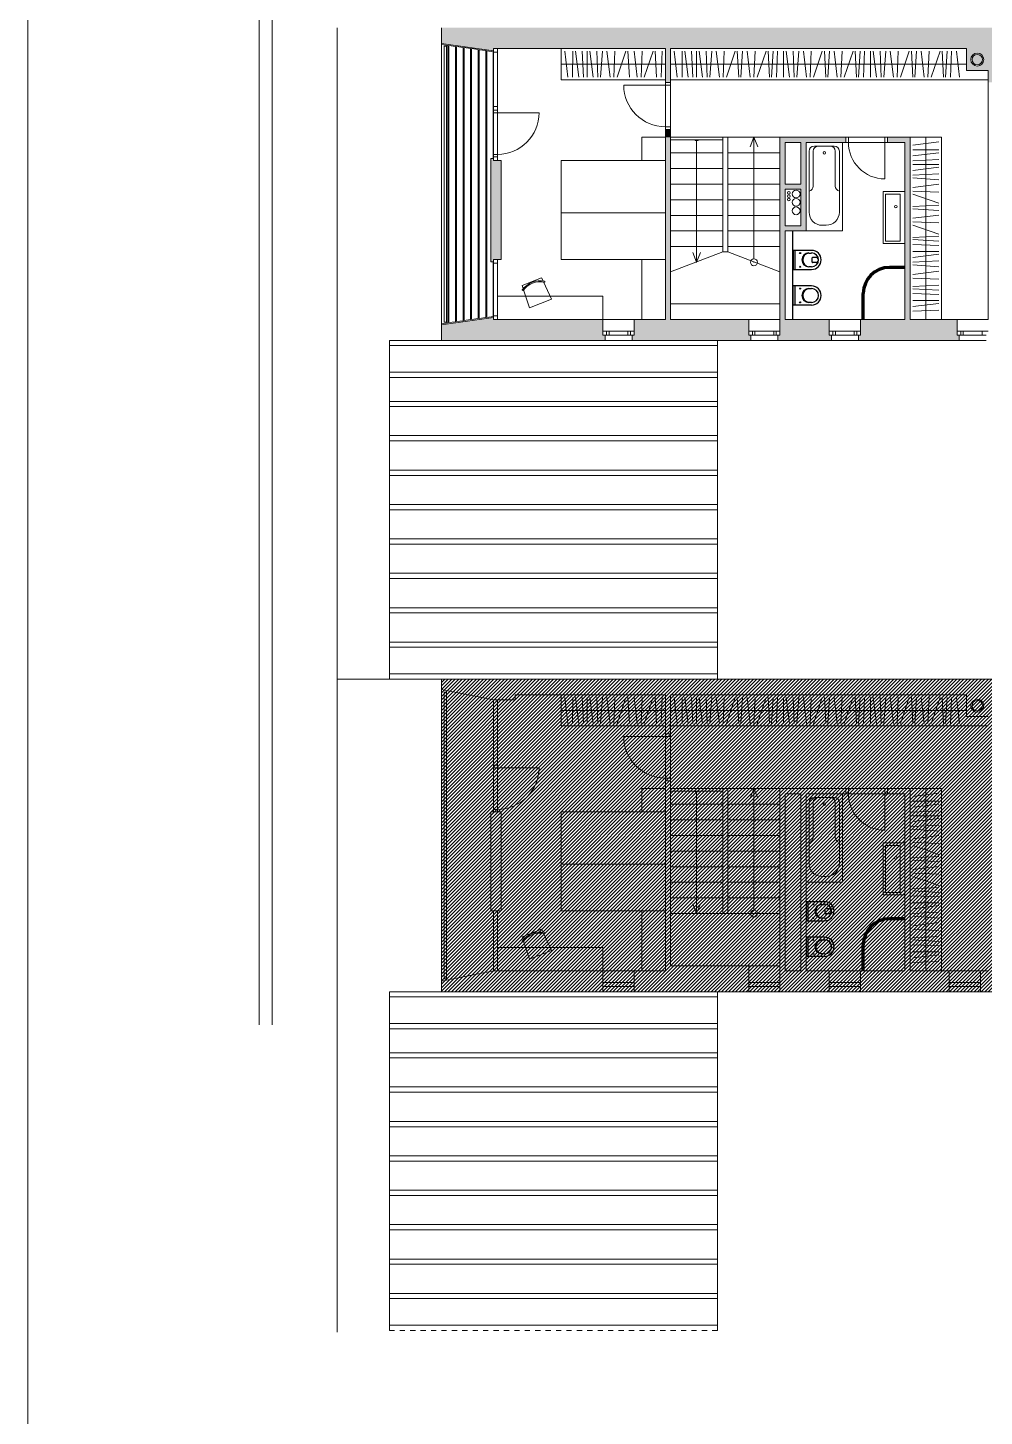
# Model space of a CAD drawing. Header units: metres. Extents: x -686 to 211, y -481 to 125.
# Drawn here: x -297.96 to -279.6, y -416.11 to -389.46 of the extents above; entities that cross this region are included whole.
import ezdxf

# ---------------------------------------------------------------- set-up
doc = ezdxf.new("R2010")
doc.units = ezdxf.units.M
doc.linetypes.add('DIVIDE', pattern=[1.25, 0.5, -0.25, 0, -0.25, 0, -0.25])
doc.linetypes.add('ČERCHOVANÁ', pattern=[25.4, 12.7, -6.35, 0, -6.35])
doc.layers.add('FLOATING-WINDOWS', color=2, linetype='Continuous', plot=False)
doc.layers.add('FLOATINGWINDOWS', color=2, linetype='Continuous', plot=False)
for name, color, linetype in [('katastr', 3, 'Continuous'), ('OSA', 7, 'ČERCHOVANÁ'), ('SRAFA', 251, 'Continuous'), ('SRAFY', 3, 'Continuous'), ('ZARIZOVAKY', 251, 'Continuous'), ('ZDIVO', 1, 'Continuous')]:
    doc.layers.add(name, color=color, linetype=linetype)

# ---------------------------------------------------------------- blocks, each defined once
blk = doc.blocks.new('WC 540 Starck 3')
at = {"linetype": 'ByBlock'}
for p, q in [((81.017, 94.399), (80.66, 94.399)), ((80.66, 94.349), (80.713, 94.349)), ((80.982, 94.034), (80.982, 94.399)), ((81.017, 94.034), (81.017, 94.399)), ((80.568, 94.265), (80.637, 94.265)), ((80.568, 94.168), (80.637, 94.168)), ((80.657, 94.188), (80.657, 94.245)), ((80.713, 94.084), (80.66, 94.084)), ((80.66, 94.034), (81.017, 94.034))]:
    blk.add_line(p, q, dxfattribs=at)
for centre in [(80.88, 94.348), (80.88, 94.084)]:
    blk.add_circle(centre, 0.0102, dxfattribs=at)
for centre, radius, start, end in [((80.66, 94.216), 0.183, 90, 270), ((80.66, 94.216), 0.133, 90, 270), ((80.713, 94.216), 0.133, 270, 90), ((80.697, 94.216), 0.133, 276.5328, 83.4672), ((80.621, 94.216), 0.09, 165.9057, 194.0943), ((80.568, 94.23), 0.035, 90, 165.9057), ((80.568, 94.203), 0.035, 194.0943, 270), ((80.637, 94.245), 0.02, 360, 90), ((80.637, 94.188), 0.02, 270, 0)]:
    blk.add_arc(centre, radius, start, end, dxfattribs=at)
blk = doc.blocks.new('vana170')
at = {"linetype": 'Continuous', "lineweight": 0}
for p, q in [((1.7, 0.7), (0, 0.7)), ((0, 0.7), (0, 0)), ((0.07, 0.54), (0.07, 0.16)), ((1.34, 0.64), (0.17, 0.64)), ((0.837, 0.562), (0.17, 0.562)), ((1.7, 0), (1.7, 0.7)), ((1.59, 0.31), (1.59, 0.39)), ((0, 0), (1.7, 0)), ((0.837, 0.138), (0.17, 0.138)), ((0.17, 0.06), (1.34, 0.06))]:
    blk.add_line(p, q, dxfattribs=at)
blk.add_circle((0.2, 0.35), 0.0232, dxfattribs=at)
for centre, radius, start, end in [((0.17, 0.54), 0.1, 90, 180), ((0.17, 0.462), 0.1, 90, 180), ((0.837, 0.662), 0.1, 270, 347.2636), ((1.34, 0.39), 0.25, 0, 90), ((1.34, 0.31), 0.25, 270, 0), ((0.17, 0.238), 0.1, 180, 270), ((0.17, 0.16), 0.1, 180, 270), ((0.837, 0.038), 0.1, 12.7364, 90)]:
    blk.add_arc(centre, radius, start, end, dxfattribs=at)
blk = doc.blocks.new('zidle450-p')
at = {"lineweight": 0}
for p, q in [((0.096, 0.228), (0.087, 0.233)), ((0.096, -0.228), (0.087, -0.233))]:
    blk.add_line(p, q, dxfattribs=at)
for points in [[(0.064, 0.204), (0, 0.2), (0, -0.2), (0.064, -0.204)], [(0.088, -0.205), (0.45, -0.225), (0.45, 0.225), (0.088, 0.205)]]:
    blk.add_lwpolyline(points, dxfattribs=at)
for centre, radius, start, end in [((0.45, 0), 0.436, 147.9324, 212.0676), ((0.45, 0), 0.416, 147.9482, 212.0518), ((0.085, 0.229), 0.005, 57.2679, 147.9324), ((0.093, 0.223), 0.005, 327.9482, 57.2679), ((0.085, -0.229), 0.005, 212.0676, 302.7321), ((0.093, -0.223), 0.005, 302.7321, 32.0518)]:
    blk.add_arc(centre, radius, start, end, dxfattribs=at)

msp = doc.modelspace()

# ---------------------------------------------------------------- hatches: boundary and pattern name
at = {"layer": 'SRAFA', "linetype": 'Continuous', "lineweight": 0}
h = msp.add_hatch(color=256, dxfattribs=at)
h.paths.add_polyline_path([(-274.521, -389.463), (-290.021, -389.463), (-290.021, -389.763), (-289.021, -389.903), (-289.021, -389.863), (-285.721, -389.863), (-285.721, -390.513), (-285.621, -390.513), (-285.621, -389.863), (-279.942, -389.863), (-279.942, -390.283), (-279.521, -390.283), (-279.521, -390.513), (-279.421, -390.513), (-279.421, -389.863), (-275.596, -389.863), (-275.521, -389.863), (-275.521, -389.903), (-274.521, -389.763)])
h.paths.add_polyline_path([(-279.607, -390.073, -1), (-279.857, -390.073, -1)], flags=16)
h.paths.add_polyline_path([(-279.632, -390.073, -1), (-279.832, -390.073, -1)], flags=0)
for points in [[(-284.121, -395.063), (-285.621, -395.063), (-285.621, -391.413), (-285.721, -391.413), (-285.721, -395.063), (-286.32, -395.063), (-286.32, -395.363), (-286.36, -395.363), (-286.36, -395.463), (-285.621, -395.463), (-284.081, -395.463), (-284.081, -395.363), (-284.121, -395.363)], [(-285.621, -391.413), (-285.721, -391.413), (-285.721, -391.563), (-285.621, -391.563)], [(-283.421, -391.663), (-283.421, -391.563), (-283.521, -391.563), (-283.521, -392.563), (-283.421, -392.563), (-283.121, -392.563), (-283.021, -392.563), (-283.021, -392.463), (-283.121, -392.463), (-283.421, -392.463)], [(-282.257, -391.563), (-283.421, -391.563), (-283.421, -391.663), (-283.121, -391.663), (-283.121, -392.463), (-283.021, -392.463), (-283.021, -391.663), (-282.321, -391.663), (-282.257, -391.663)], [(-281.021, -391.563), (-281.457, -391.563), (-281.457, -391.663), (-281.121, -391.663), (-281.121, -395.063), (-281.974, -395.063), (-281.974, -395.363), (-282.014, -395.363), (-282.014, -395.463), (-280.081, -395.463), (-280.081, -395.363), (-280.121, -395.363), (-280.121, -395.063), (-281.021, -395.063)], [(-288.871, -392.013), (-288.946, -392.013), (-289.021, -392.013), (-289.021, -391.973), (-289.071, -391.973), (-289.071, -393.953), (-289.021, -393.953), (-289.021, -393.913), (-288.871, -393.913)], [(-283.021, -392.563), (-283.121, -392.563), (-283.121, -393.263), (-283.421, -393.263), (-283.421, -392.563), (-283.521, -392.563), (-283.521, -393.463), (-283.521, -395.063), (-283.521, -395.363), (-283.561, -395.363), (-283.561, -395.463), (-282.534, -395.463), (-282.534, -395.363), (-282.574, -395.363), (-282.574, -395.063), (-283.421, -395.063), (-283.421, -393.363), (-283.121, -393.363), (-283.021, -393.363)], [(-286.92, -395.063), (-288.946, -395.063), (-289.021, -395.063), (-289.021, -395.023), (-290.021, -395.163), (-290.021, -395.463), (-286.92, -395.463), (-286.88, -395.463), (-286.88, -395.363), (-286.92, -395.363)]]:
    msp.add_hatch(color=256, dxfattribs=at).paths.add_polyline_path(points)
at = {"layer": 'ZARIZOVAKY', "linetype": 'Continuous', "lineweight": 0}
h = msp.add_hatch(dxfattribs=at)
h.set_pattern_fill('ANSI31,_O', color=256, scale=0.015)
h.set_pattern_definition([(45, (0, 0), (-0.0336759605, 0.0336759605), [])])
h.paths.add_polyline_path([(-290.021, -401.963), (-290.021, -407.963), (-274.521, -407.963), (-274.521, -401.963)])
at = {"layer": 'ZDIVO', "linetype": 'Continuous', "lineweight": 0}
h = msp.add_hatch(color=256, dxfattribs=at)
h.paths.add_polyline_path([(-283.121, -391.663), (-283.121, -392.463), (-283.421, -392.463), (-283.421, -391.663)], flags=16)
h.paths.add_polyline_path([(-283.121, -391.663), (-283.421, -391.663), (-283.421, -392.463), (-283.121, -392.463)], flags=17)

# ---------------------------------------------------------------- linework, layer by layer
at = {"linetype": 'ByBlock'}
for p, q in [((-283.271, -395.063), (-283.271, -393.363)), ((-282.913, -394.418), (-283.271, -394.418)), ((-283.271, -394.418), (-283.271, -394.783)), ((-283.236, -394.418), (-283.236, -394.783)), ((-282.966, -394.468), (-282.913, -394.468)), ((-283.271, -394.783), (-282.913, -394.783)), ((-282.913, -394.733), (-282.966, -394.733))]:
    msp.add_line(p, q, dxfattribs=at)
at = {"linetype": 'Continuous', "lineweight": 70}
for p, q in [((-281.121, -394.063), (-281.421, -394.063)), ((-281.921, -395.063), (-281.921, -394.563))]:
    msp.add_line(p, q, dxfattribs=at)
at = {"linetype": 'ByBlock'}
for centre in [(-283.134, -394.469), (-283.134, -394.733)]:
    msp.add_circle(centre, 0.0102, dxfattribs=at)
at = {"linetype": 'Continuous', "lineweight": 70}
msp.add_arc((-281.421, -394.563), 0.5, 90, 180, dxfattribs=at)
at = {"linetype": 'ByBlock'}
for centre, radius, start, end in [((-282.966, -394.601), 0.133, 90, 270), ((-282.951, -394.601), 0.133, 96.5328, 263.4672), ((-282.913, -394.601), 0.183, 270, 90), ((-282.913, -394.601), 0.133, 270, 90)]:
    msp.add_arc(centre, radius, start, end, dxfattribs=at)
at = {"layer": 'FLOATING-WINDOWS', "linetype": 'Continuous', "lineweight": 0, "flags": 128}
for points in [[(-288.946, -389.863), (-285.721, -389.863), (-285.721, -395.063), (-288.946, -395.063), (-288.946, -393.913), (-288.871, -393.913), (-288.871, -392.013), (-288.946, -392.013)], [(-285.621, -389.863), (-285.621, -391.563), (-281.021, -391.563), (-281.021, -395.063), (-279.521, -395.063), (-279.521, -390.283), (-279.942, -390.283), (-279.942, -389.863)], [(-283.021, -391.663), (-281.121, -391.663), (-281.121, -395.063), (-283.271, -395.063), (-283.271, -393.363), (-283.021, -393.363)], [(-290.021, -401.963), (-290.021, -407.963), (-274.521, -407.963), (-274.521, -401.963)]]:
    msp.add_lwpolyline(points, close=True, dxfattribs=at)
at = {"layer": 'FLOATINGWINDOWS', "linetype": 'Continuous', "lineweight": 0}
msp.add_lwpolyline([(-263.174, -319.582), (-297.964, -319.582), (-297.964, -478.882), (-263.174, -478.882)], close=True, dxfattribs=at)
at = {"layer": 'katastr', "linetype": 'Continuous', "lineweight": 0}
for p, q in [((-292.021, -389.463), (-292.021, -401.963)), ((-292.021, -401.963), (-269.021, -401.963))]:
    msp.add_line(p, q, dxfattribs=at)
at = {"layer": 'OSA', "linetype": 'Continuous', "lineweight": 0}
for points in [[(-281.121, -392.606), (-281.121, -393.606), (-281.542, -393.606), (-281.542, -392.606)], [(-281.21, -392.656), (-281.21, -393.556), (-281.492, -393.556), (-281.492, -392.656)]]:
    msp.add_lwpolyline(points, close=True, dxfattribs=at)
msp.add_circle((-281.295, -392.896), 0.0253, dxfattribs=at)
at = {"layer": 'SRAFA', "linetype": 'Continuous', "lineweight": 0}
for p, q in [((-285.721, -391.563), (-286.173, -391.563)), ((-286.171, -392.013), (-286.171, -391.563)), ((-280.721, -391.563), (-280.721, -395.063)), ((-286.171, -395.063), (-286.171, -393.913)), ((-285.721, -404.063), (-286.173, -404.063)), ((-286.171, -404.513), (-286.171, -404.063)), ((-280.721, -404.063), (-280.721, -407.563)), ((-286.171, -407.563), (-286.171, -406.413))]:
    msp.add_line(p, q, dxfattribs=at)
for points in [[(-287.721, -392.463), (-287.721, -392.013), (-285.721, -392.013), (-285.721, -393.013), (-287.721, -393.013), (-287.721, -392.463)], [(-287.721, -393.463), (-287.721, -393.013), (-285.721, -393.013), (-285.721, -393.913), (-286.024, -393.913)], [(-285.721, -393.913), (-287.721, -393.913), (-287.721, -393.463)], [(-287.721, -404.963), (-287.721, -404.513), (-285.721, -404.513), (-285.721, -405.513), (-287.721, -405.513), (-287.721, -404.963)], [(-287.721, -405.963), (-287.721, -405.513), (-285.721, -405.513), (-285.721, -406.413), (-286.024, -406.413)], [(-285.721, -406.413), (-287.721, -406.413), (-287.721, -405.963)]]:
    msp.add_lwpolyline(points, dxfattribs=at)
at = {"layer": 'SRAFY', "linetype": 'Continuous', "lineweight": 0}
for p, q in [((-290.021, -389.763), (-290.021, -395.163)), ((-289.971, -389.813), (-289.921, -389.813)), ((-289.971, -389.813), (-289.971, -395.113)), ((-289.921, -389.813), (-289.921, -395.113)), ((-289.021, -389.903), (-289.021, -391.973)), ((-288.946, -389.933), (-289.021, -389.933)), ((-288.946, -389.863), (-288.946, -392.013)), ((-288.946, -389.863), (-288.946, -392.013)), ((-285.721, -390.563), (-286.521, -390.563)), ((-285.621, -390.513), (-285.721, -390.513)), ((-285.721, -390.563), (-285.721, -391.363)), ((-285.621, -390.563), (-285.621, -391.363)), ((-288.946, -390.973), (-289.021, -390.973)), ((-288.946, -391.043), (-289.021, -391.043)), ((-288.946, -391.093), (-289.021, -391.093)), ((-288.946, -391.093), (-288.146, -391.093)), ((-285.621, -391.413), (-285.721, -391.413)), ((-285.621, -391.563), (-284.621, -391.563)), ((-285.621, -391.613), (-284.621, -391.613)), ((-285.121, -391.613), (-285.121, -393.966)), ((-284.621, -391.563), (-284.521, -391.563)), ((-284.621, -391.563), (-284.621, -393.766)), ((-284.521, -391.563), (-283.521, -391.563)), ((-284.521, -391.663), (-284.521, -391.563)), ((-284.521, -391.663), (-284.521, -393.766)), ((-284.021, -391.563), (-284.092, -391.747)), ((-284.021, -391.563), (-284.021, -393.897)), ((-284.021, -391.563), (-283.949, -391.747)), ((-282.257, -391.563), (-282.257, -391.663)), ((-281.507, -391.563), (-282.207, -391.563)), ((-282.207, -391.663), (-281.507, -391.663)), ((-281.507, -391.663), (-281.507, -392.363)), ((-281.457, -391.563), (-281.457, -391.663)), ((-288.946, -391.893), (-289.021, -391.893)), ((-288.946, -391.943), (-289.021, -391.943)), ((-285.621, -391.863), (-284.621, -391.863)), ((-284.521, -391.863), (-283.521, -391.863)), ((-285.621, -392.163), (-284.621, -392.163)), ((-284.521, -392.163), (-283.521, -392.163)), ((-285.621, -392.463), (-284.621, -392.463)), ((-284.521, -392.463), (-283.521, -392.463)), ((-285.621, -392.763), (-284.621, -392.763)), ((-284.521, -392.763), (-283.521, -392.763)), ((-285.621, -393.063), (-285.077, -393.063)), ((-285.121, -393.063), (-284.621, -393.063)), ((-284.521, -393.063), (-283.521, -393.063)), ((-285.621, -393.363), (-284.621, -393.363)), ((-284.521, -393.363), (-283.521, -393.363)), ((-285.621, -393.663), (-284.621, -393.663)), ((-284.621, -393.763), (-285.621, -394.145)), ((-285.121, -393.963), (-285.192, -393.779)), ((-285.121, -393.963), (-285.049, -393.779)), ((-284.621, -393.763), (-284.521, -393.763)), ((-284.521, -393.663), (-283.521, -393.663)), ((-284.521, -393.763), (-283.521, -394.145)), ((-289.021, -393.953), (-289.021, -395.023)), ((-289.021, -393.983), (-288.946, -393.983)), ((-288.946, -393.913), (-288.946, -395.063)), ((-284.021, -393.963), (-284.021, -393.966)), ((-285.621, -394.763), (-283.521, -394.763)), ((-289.971, -395.113), (-289.921, -395.113)), ((-289.021, -394.993), (-288.946, -394.993)), ((-286.92, -395.063), (-286.32, -395.063)), ((-284.121, -395.063), (-283.521, -395.063)), ((-282.574, -395.063), (-281.974, -395.063)), ((-280.121, -395.063), (-279.521, -395.063)), ((-286.92, -395.288), (-286.32, -395.288)), ((-286.88, -395.363), (-286.36, -395.363)), ((-286.85, -395.288), (-286.85, -395.363)), ((-286.8, -395.288), (-286.8, -395.363)), ((-286.44, -395.288), (-286.44, -395.363)), ((-286.39, -395.288), (-286.39, -395.363)), ((-284.121, -395.288), (-283.521, -395.288)), ((-284.081, -395.363), (-283.561, -395.363)), ((-284.051, -395.288), (-284.051, -395.363)), ((-284.001, -395.288), (-284.001, -395.363)), ((-283.641, -395.288), (-283.641, -395.363)), ((-283.591, -395.288), (-283.591, -395.363)), ((-282.574, -395.288), (-281.974, -395.288)), ((-282.534, -395.363), (-282.014, -395.363)), ((-282.504, -395.288), (-282.504, -395.363)), ((-282.454, -395.288), (-282.454, -395.363)), ((-282.094, -395.288), (-282.094, -395.363)), ((-282.044, -395.288), (-282.044, -395.363)), ((-280.121, -395.288), (-279.521, -395.288)), ((-280.081, -395.363), (-279.561, -395.363)), ((-280.051, -395.288), (-280.051, -395.363)), ((-280.001, -395.288), (-280.001, -395.363)), ((-279.641, -395.288), (-279.641, -395.363)), ((-291.021, -395.463), (-291.021, -401.963)), ((-290.021, -395.463), (-291.021, -395.463)), ((-284.721, -395.563), (-291.021, -395.563)), ((-286.88, -395.463), (-286.36, -395.463)), ((-284.721, -401.963), (-284.721, -395.463)), ((-284.081, -395.463), (-283.561, -395.463)), ((-282.534, -395.463), (-282.014, -395.463)), ((-280.081, -395.463), (-279.561, -395.463)), ((-291.021, -396.073), (-284.721, -396.073)), ((-291.021, -396.173), (-284.721, -396.173)), ((-291.021, -396.633), (-284.721, -396.633)), ((-291.021, -396.733), (-284.721, -396.733)), ((-291.025, -397.291), (-284.725, -397.291)), ((-291.025, -397.391), (-284.725, -397.391)), ((-291.021, -397.953), (-284.721, -397.953)), ((-291.021, -398.053), (-284.721, -398.053)), ((-291.021, -398.613), (-284.721, -398.613)), ((-291.021, -398.713), (-284.721, -398.713)), ((-291.021, -399.273), (-284.721, -399.273)), ((-291.021, -399.373), (-284.721, -399.373)), ((-291.021, -399.933), (-284.721, -399.933)), ((-291.021, -400.033), (-284.721, -400.033)), ((-291.021, -400.593), (-284.721, -400.593)), ((-291.021, -400.693), (-284.721, -400.693)), ((-291.021, -401.253), (-284.721, -401.253)), ((-291.021, -401.353), (-284.721, -401.353)), ((-284.721, -401.863), (-291.02, -401.863))]:
    msp.add_line(p, q, dxfattribs=at)
for centre, radius in [((-283.352, -392.632), 0.025), ((-283.352, -392.696), 0.025), ((-283.352, -392.759), 0.025), ((-283.211, -392.652), 0.075), ((-283.211, -392.813), 0.075), ((-283.211, -392.975), 0.075), ((-284.021, -393.963), 0.0657)]:
    msp.add_circle(centre, radius, dxfattribs=at)
for centre, radius, start, end in [((-285.721, -390.563), 0.8, 180, 270), ((-288.946, -391.093), 0.8, 270, 0), ((-285.121, -391.563), 0.0657, 229.5135, 310.4865), ((-281.507, -391.663), 0.7, 180, 270)]:
    msp.add_arc(centre, radius, start, end, dxfattribs=at)
at = {"layer": 'ZARIZOVAKY', "linetype": 'Continuous', "lineweight": 0}
for p, q in [((-293.521, -376.965), (-293.521, -408.599)), ((-293.271, -376.965), (-293.271, -408.599)), ((-290.021, -389.783), (-289.896, -389.801)), ((-289.896, -389.801), (-289.896, -395.125)), ((-289.876, -389.803), (-289.876, -395.122)), ((-289.876, -389.803), (-289.751, -389.821)), ((-289.751, -389.821), (-289.751, -395.105)), ((-289.731, -389.824), (-289.606, -389.841)), ((-289.731, -389.824), (-289.731, -395.102)), ((-289.606, -389.841), (-289.606, -395.085)), ((-289.586, -389.844), (-289.461, -389.862)), ((-289.586, -389.844), (-289.586, -395.082)), ((-289.461, -389.862), (-289.461, -395.064)), ((-289.441, -389.864), (-289.316, -389.882)), ((-289.441, -389.864), (-289.441, -395.063)), ((-289.316, -389.882), (-289.316, -395.044)), ((-289.296, -389.885), (-289.171, -389.902)), ((-289.296, -389.885), (-289.296, -395.041)), ((-289.171, -389.902), (-289.171, -395.024)), ((-289.151, -389.905), (-289.151, -395.021)), ((-289.151, -389.905), (-289.026, -389.922)), ((-289.026, -389.922), (-289.026, -391.973)), ((-287.721, -390.463), (-287.721, -389.863)), ((-287.654, -389.913), (-287.593, -390.413)), ((-287.502, -390.413), (-287.501, -389.913)), ((-287.447, -389.913), (-287.386, -390.413)), ((-287.317, -389.913), (-287.294, -390.413)), ((-287.225, -390.413), (-287.224, -389.913)), ((-287.17, -389.913), (-287.109, -390.413)), ((-287.04, -389.913), (-287.017, -390.413)), ((-286.969, -390.413), (-286.927, -389.913)), ((-286.843, -389.913), (-286.782, -390.413)), ((-286.711, -390.413), (-286.691, -389.913)), ((-286.479, -389.913), (-286.649, -390.413)), ((-286.413, -390.413), (-286.44, -389.913)), ((-286.321, -389.913), (-286.26, -390.413)), ((-286.189, -390.413), (-286.169, -389.913)), ((-285.957, -389.913), (-286.127, -390.413)), ((-285.891, -390.413), (-285.918, -389.913)), ((-285.804, -390.413), (-285.783, -389.913)), ((-285.554, -389.913), (-285.493, -390.413)), ((-285.402, -390.413), (-285.401, -389.913)), ((-285.347, -389.913), (-285.286, -390.413)), ((-285.217, -389.913), (-285.194, -390.413)), ((-285.125, -390.413), (-285.124, -389.913)), ((-285.07, -389.913), (-285.009, -390.413)), ((-284.94, -389.913), (-284.917, -390.413)), ((-284.869, -390.413), (-284.827, -389.913)), ((-284.743, -389.913), (-284.682, -390.413)), ((-284.611, -390.413), (-284.591, -389.913)), ((-284.379, -389.913), (-284.549, -390.413)), ((-284.313, -390.413), (-284.34, -389.913)), ((-284.241, -389.913), (-284.273, -390.413)), ((-284.152, -389.913), (-284.091, -390.413)), ((-284.02, -390.413), (-283.999, -389.913)), ((-283.788, -389.913), (-283.958, -390.413)), ((-283.722, -390.413), (-283.749, -389.913)), ((-283.65, -389.913), (-283.681, -390.413)), ((-283.589, -390.413), (-283.568, -389.913)), ((-283.454, -390.413), (-283.454, -389.913)), ((-283.4, -389.913), (-283.339, -390.413)), ((-283.269, -389.913), (-283.246, -390.413)), ((-283.198, -390.413), (-283.157, -389.913)), ((-283.072, -389.913), (-283.011, -390.413)), ((-282.941, -390.413), (-282.92, -389.913)), ((-282.709, -389.913), (-282.879, -390.413)), ((-282.642, -390.413), (-282.669, -389.913)), ((-282.571, -389.913), (-282.602, -390.413)), ((-282.481, -389.913), (-282.42, -390.413)), ((-282.35, -390.413), (-282.329, -389.913)), ((-282.117, -389.913), (-282.288, -390.413)), ((-282.051, -390.413), (-282.078, -389.913)), ((-281.98, -389.913), (-282.011, -390.413)), ((-281.918, -390.413), (-281.897, -389.913)), ((-281.784, -390.413), (-281.783, -389.913)), ((-281.729, -389.913), (-281.668, -390.413)), ((-281.599, -389.913), (-281.576, -390.413)), ((-281.528, -390.413), (-281.486, -389.913)), ((-281.402, -389.913), (-281.341, -390.413)), ((-281.27, -390.413), (-281.249, -389.913)), ((-281.038, -389.913), (-281.208, -390.413)), ((-280.972, -390.413), (-280.998, -389.913)), ((-280.9, -389.913), (-280.931, -390.413)), ((-280.81, -389.913), (-280.749, -390.413)), ((-280.679, -390.413), (-280.658, -389.913)), ((-280.447, -389.913), (-280.617, -390.413)), ((-280.381, -390.413), (-280.407, -389.913)), ((-280.309, -389.913), (-280.34, -390.413)), ((-280.247, -390.413), (-280.227, -389.913)), ((-280.132, -389.913), (-280.071, -390.413)), ((-285.721, -390.163), (-287.721, -390.163)), ((-279.942, -390.163), (-285.621, -390.163)), ((-285.721, -390.463), (-287.721, -390.463)), ((-285.621, -390.463), (-279.521, -390.463)), ((-281.021, -391.563), (-280.421, -391.563)), ((-280.471, -391.655), (-280.971, -391.716)), ((-280.421, -391.563), (-280.421, -395.063)), ((-280.971, -391.807), (-280.471, -391.808)), ((-280.471, -391.862), (-280.971, -391.923)), ((-280.471, -391.992), (-280.971, -392.015)), ((-280.971, -392.084), (-280.471, -392.084)), ((-280.471, -392.138), (-280.971, -392.199)), ((-280.471, -392.269), (-280.971, -392.292)), ((-280.971, -392.34), (-280.471, -392.381)), ((-280.471, -392.466), (-280.971, -392.527)), ((-280.971, -392.597), (-280.471, -392.618)), ((-280.471, -392.83), (-280.971, -392.659)), ((-280.971, -392.896), (-280.471, -392.869)), ((-280.471, -392.967), (-280.971, -392.936)), ((-280.471, -393.057), (-280.971, -393.118)), ((-280.971, -393.189), (-280.471, -393.209)), ((-280.471, -393.421), (-280.971, -393.251)), ((-280.971, -393.487), (-280.471, -393.46)), ((-280.471, -393.558), (-280.971, -393.527)), ((-280.971, -393.62), (-280.471, -393.641)), ((-280.971, -393.754), (-280.471, -393.755)), ((-280.471, -393.809), (-280.971, -393.87)), ((-289.026, -393.953), (-289.026, -395.003)), ((-280.471, -393.939), (-280.971, -393.962)), ((-280.971, -394.011), (-280.471, -394.052)), ((-280.471, -394.137), (-280.971, -394.197)), ((-280.971, -394.268), (-280.471, -394.289)), ((-286.92, -394.613), (-288.946, -394.613)), ((-286.92, -395.063), (-286.92, -394.613)), ((-280.971, -394.43), (-280.471, -394.403)), ((-280.471, -394.501), (-280.971, -394.47)), ((-280.971, -394.563), (-280.471, -394.583)), ((-280.971, -394.697), (-280.471, -394.698)), ((-280.471, -394.752), (-280.971, -394.813)), ((-280.471, -394.882), (-280.971, -394.905)), ((-290.021, -395.143), (-289.896, -395.125)), ((-289.876, -395.122), (-289.751, -395.105)), ((-289.731, -395.102), (-289.606, -395.085)), ((-289.586, -395.082), (-289.461, -395.064)), ((-289.441, -395.062), (-289.316, -395.044)), ((-289.296, -395.041), (-289.171, -395.024)), ((-289.151, -395.021), (-289.026, -395.003)), ((-292.021, -401.963), (-292.021, -414.495)), ((-290.021, -401.963), (-290.021, -402.163)), ((-290.021, -402.163), (-289.021, -402.363)), ((-290.021, -402.163), (-290.021, -407.763)), ((-289.971, -402.213), (-289.921, -402.213)), ((-289.971, -402.213), (-289.971, -407.713)), ((-289.921, -402.213), (-289.921, -407.713)), ((-289.021, -402.363), (-289.021, -404.513)), ((-288.607, -402.363), (-289.021, -402.363)), ((-288.946, -402.363), (-288.946, -404.513)), ((-288.946, -402.363), (-288.946, -404.513)), ((-285.721, -402.263), (-288.607, -402.263)), ((-288.583, -402.263), (-288.607, -402.263)), ((-288.607, -402.363), (-288.607, -402.263)), ((-287.721, -402.863), (-287.721, -402.263)), ((-287.654, -402.313), (-287.593, -402.813)), ((-287.502, -402.813), (-287.501, -402.313)), ((-287.447, -402.313), (-287.386, -402.813)), ((-287.317, -402.313), (-287.294, -402.813)), ((-287.225, -402.813), (-287.224, -402.313)), ((-287.17, -402.313), (-287.109, -402.813)), ((-287.04, -402.313), (-287.017, -402.813)), ((-286.969, -402.813), (-286.927, -402.313)), ((-286.843, -402.313), (-286.782, -402.813)), ((-286.711, -402.813), (-286.691, -402.313)), ((-286.479, -402.313), (-286.649, -402.813)), ((-286.413, -402.813), (-286.44, -402.313)), ((-286.321, -402.313), (-286.26, -402.813)), ((-286.189, -402.813), (-286.169, -402.313)), ((-285.957, -402.313), (-286.127, -402.813)), ((-285.891, -402.813), (-285.918, -402.313)), ((-285.804, -402.813), (-285.783, -402.313)), ((-285.721, -402.263), (-285.721, -403.063)), ((-285.621, -402.263), (-279.942, -402.263)), ((-285.621, -402.263), (-285.621, -403.063)), ((-285.554, -402.313), (-285.493, -402.813)), ((-285.402, -402.813), (-285.401, -402.313)), ((-285.347, -402.313), (-285.286, -402.813)), ((-285.217, -402.313), (-285.194, -402.813)), ((-285.125, -402.813), (-285.124, -402.313)), ((-285.07, -402.313), (-285.009, -402.813)), ((-284.94, -402.313), (-284.917, -402.813)), ((-284.869, -402.813), (-284.827, -402.313)), ((-284.743, -402.313), (-284.682, -402.813)), ((-284.611, -402.813), (-284.591, -402.313)), ((-284.379, -402.313), (-284.549, -402.813)), ((-284.313, -402.813), (-284.34, -402.313)), ((-284.241, -402.313), (-284.273, -402.813)), ((-284.152, -402.313), (-284.091, -402.813)), ((-284.02, -402.813), (-283.999, -402.313)), ((-283.788, -402.313), (-283.958, -402.813)), ((-283.722, -402.813), (-283.749, -402.313)), ((-283.65, -402.313), (-283.681, -402.813)), ((-283.589, -402.813), (-283.568, -402.313)), ((-283.454, -402.813), (-283.454, -402.313)), ((-283.4, -402.313), (-283.339, -402.813)), ((-283.269, -402.313), (-283.246, -402.813)), ((-283.198, -402.813), (-283.157, -402.313)), ((-283.072, -402.313), (-283.011, -402.813)), ((-282.941, -402.813), (-282.92, -402.313)), ((-282.709, -402.313), (-282.879, -402.813)), ((-282.642, -402.813), (-282.669, -402.313)), ((-282.571, -402.313), (-282.602, -402.813)), ((-282.481, -402.313), (-282.42, -402.813)), ((-282.35, -402.813), (-282.329, -402.313)), ((-282.117, -402.313), (-282.288, -402.813)), ((-282.051, -402.813), (-282.078, -402.313)), ((-281.98, -402.313), (-282.011, -402.813)), ((-281.918, -402.813), (-281.897, -402.313)), ((-281.784, -402.813), (-281.783, -402.313)), ((-281.729, -402.313), (-281.668, -402.813)), ((-281.599, -402.313), (-281.576, -402.813)), ((-281.528, -402.813), (-281.486, -402.313)), ((-281.402, -402.313), (-281.341, -402.813)), ((-281.27, -402.813), (-281.249, -402.313)), ((-281.038, -402.313), (-281.208, -402.813)), ((-280.972, -402.813), (-280.998, -402.313)), ((-280.9, -402.313), (-280.931, -402.813)), ((-280.81, -402.313), (-280.749, -402.813)), ((-280.679, -402.813), (-280.658, -402.313)), ((-280.447, -402.313), (-280.617, -402.813)), ((-280.381, -402.813), (-280.407, -402.313)), ((-280.309, -402.313), (-280.34, -402.813)), ((-280.247, -402.813), (-280.227, -402.313)), ((-280.132, -402.313), (-280.071, -402.813)), ((-279.942, -402.683), (-279.942, -402.263)), ((-285.721, -402.563), (-287.721, -402.563)), ((-279.942, -402.563), (-285.646, -402.563)), ((-285.721, -402.863), (-287.721, -402.863)), ((-279.521, -402.863), (-285.646, -402.863)), ((-279.522, -402.683), (-279.942, -402.683)), ((-285.721, -403.063), (-286.521, -403.063)), ((-285.621, -403.013), (-285.721, -403.013)), ((-285.621, -403.063), (-285.721, -403.063)), ((-285.721, -403.063), (-285.721, -403.863)), ((-285.621, -403.063), (-285.621, -403.863)), ((-288.946, -403.613), (-289.021, -403.613)), ((-288.946, -403.663), (-289.021, -403.663)), ((-288.946, -403.663), (-288.146, -403.663)), ((-285.721, -403.863), (-285.721, -407.563)), ((-285.621, -403.863), (-285.721, -403.863)), ((-285.621, -403.913), (-285.721, -403.913)), ((-285.621, -403.863), (-285.621, -407.463)), ((-285.621, -404.063), (-284.621, -404.063)), ((-285.621, -404.113), (-284.621, -404.113)), ((-285.121, -404.113), (-285.121, -406.466)), ((-284.621, -404.063), (-284.521, -404.063)), ((-284.621, -404.063), (-284.621, -406.466)), ((-284.521, -404.063), (-283.521, -404.063)), ((-284.521, -404.163), (-284.521, -404.063)), ((-284.521, -404.163), (-284.521, -406.466)), ((-284.021, -404.063), (-284.092, -404.247)), ((-284.021, -404.063), (-284.021, -406.397)), ((-284.021, -404.063), (-283.949, -404.247)), ((-283.521, -404.063), (-283.521, -407.563)), ((-283.521, -404.063), (-282.207, -404.063)), ((-283.421, -404.163), (-283.421, -407.563)), ((-283.421, -404.163), (-283.121, -404.163)), ((-283.121, -404.163), (-283.121, -407.563)), ((-283.021, -404.163), (-283.021, -407.563)), ((-283.021, -404.163), (-282.207, -404.163)), ((-282.257, -404.063), (-282.257, -404.163)), ((-282.207, -404.063), (-282.207, -404.163)), ((-281.507, -404.063), (-282.207, -404.063)), ((-282.207, -404.163), (-281.507, -404.163)), ((-281.507, -404.063), (-281.507, -404.163)), ((-281.021, -404.063), (-281.507, -404.063)), ((-281.461, -404.163), (-281.507, -404.163)), ((-281.507, -404.163), (-281.507, -404.863)), ((-281.461, -404.163), (-281.121, -404.163)), ((-281.457, -404.063), (-281.457, -404.163)), ((-281.121, -404.163), (-281.121, -407.563)), ((-281.021, -404.063), (-280.421, -404.063)), ((-281.021, -407.563), (-281.021, -404.063)), ((-280.471, -404.155), (-280.971, -404.216)), ((-280.421, -404.063), (-280.421, -407.563)), ((-288.946, -404.463), (-289.021, -404.463)), ((-285.621, -404.363), (-284.621, -404.363)), ((-284.521, -404.363), (-283.521, -404.363)), ((-280.971, -404.307), (-280.471, -404.308)), ((-280.471, -404.362), (-280.971, -404.423)), ((-280.471, -404.492), (-280.971, -404.515)), ((-289.071, -406.413), (-289.071, -404.513)), ((-289.071, -404.513), (-288.871, -404.513)), ((-288.946, -404.513), (-289.021, -404.513)), ((-289.021, -404.513), (-288.946, -404.513)), ((-288.871, -404.513), (-288.871, -406.413)), ((-285.621, -404.663), (-284.621, -404.663)), ((-284.521, -404.663), (-283.521, -404.663)), ((-280.971, -404.584), (-280.471, -404.584)), ((-280.471, -404.638), (-280.971, -404.699)), ((-285.621, -404.963), (-284.621, -404.963)), ((-284.521, -404.963), (-283.521, -404.963)), ((-280.471, -404.769), (-280.971, -404.792)), ((-280.971, -404.84), (-280.471, -404.881)), ((-280.471, -404.966), (-280.971, -405.027)), ((-285.621, -405.263), (-284.621, -405.263)), ((-284.521, -405.263), (-283.521, -405.263)), ((-280.971, -405.097), (-280.471, -405.118)), ((-280.471, -405.33), (-280.971, -405.159)), ((-285.621, -405.563), (-285.077, -405.563)), ((-285.121, -405.563), (-284.621, -405.563)), ((-284.521, -405.563), (-283.521, -405.563)), ((-280.971, -405.396), (-280.471, -405.369)), ((-280.471, -405.467), (-280.971, -405.436)), ((-280.471, -405.557), (-280.971, -405.618)), ((-280.971, -405.689), (-280.471, -405.709)), ((-280.471, -405.921), (-280.971, -405.751)), ((-285.621, -405.863), (-284.621, -405.863)), ((-284.521, -405.863), (-283.521, -405.863)), ((-280.971, -405.987), (-280.471, -405.96)), ((-280.471, -406.058), (-280.971, -406.027)), ((-285.621, -406.163), (-284.621, -406.163)), ((-285.121, -406.463), (-285.192, -406.279)), ((-285.121, -406.463), (-285.049, -406.279)), ((-284.521, -406.163), (-283.521, -406.163)), ((-280.971, -406.12), (-280.471, -406.141)), ((-280.971, -406.254), (-280.471, -406.255)), ((-280.471, -406.309), (-280.971, -406.37)), ((-289.071, -406.413), (-288.871, -406.413)), ((-289.021, -406.413), (-289.021, -407.563)), ((-288.946, -406.413), (-289.021, -406.413)), ((-288.946, -406.413), (-289.021, -406.413)), ((-288.946, -406.413), (-288.946, -407.563)), ((-288.946, -406.413), (-288.946, -407.563)), ((-285.621, -406.463), (-283.521, -406.463)), ((-284.621, -406.463), (-284.521, -406.463)), ((-284.021, -406.463), (-284.021, -406.466)), ((-280.471, -406.439), (-280.971, -406.462)), ((-280.971, -406.511), (-280.471, -406.552)), ((-280.471, -406.637), (-280.971, -406.697)), ((-280.971, -406.768), (-280.471, -406.789)), ((-286.921, -407.113), (-288.946, -407.113)), ((-286.921, -407.563), (-286.921, -407.113)), ((-280.971, -406.93), (-280.471, -406.903)), ((-280.471, -407.001), (-280.971, -406.97)), ((-280.971, -407.063), (-280.471, -407.083)), ((-280.971, -407.197), (-280.471, -407.198)), ((-280.471, -407.252), (-280.971, -407.313)), ((-280.471, -407.382), (-280.971, -407.405)), ((-290.021, -407.763), (-289.021, -407.563)), ((-289.021, -407.563), (-285.721, -407.563)), ((-286.921, -407.563), (-286.321, -407.563)), ((-286.921, -407.563), (-286.921, -407.963)), ((-286.321, -407.563), (-286.322, -407.563)), ((-286.321, -407.563), (-286.321, -407.963)), ((-286.321, -407.563), (-286.321, -407.963)), ((-286.321, -407.563), (-286.321, -407.963)), ((-284.121, -407.463), (-285.621, -407.463)), ((-284.121, -407.463), (-283.521, -407.463)), ((-284.121, -407.463), (-284.121, -407.963)), ((-283.521, -407.563), (-283.521, -407.963)), ((-283.421, -407.563), (-283.121, -407.563)), ((-283.021, -407.563), (-281.121, -407.563)), ((-282.574, -407.563), (-281.974, -407.563)), ((-282.574, -407.563), (-282.574, -407.963)), ((-281.974, -407.563), (-281.974, -407.963)), ((-281.974, -407.563), (-281.974, -407.963)), ((-281.021, -407.563), (-279.96, -407.563)), ((-280.271, -407.563), (-279.671, -407.563)), ((-280.271, -407.563), (-280.271, -407.963)), ((-279.671, -407.563), (-279.672, -407.563)), ((-279.672, -407.563), (-279.521, -407.563)), ((-279.671, -407.563), (-279.671, -407.963)), ((-279.671, -407.563), (-279.671, -407.963)), ((-279.671, -407.563), (-279.671, -407.963)), ((-290.021, -407.963), (-290.021, -407.763)), ((-289.971, -407.713), (-289.921, -407.713)), ((-286.921, -407.788), (-286.321, -407.788)), ((-286.921, -407.863), (-286.321, -407.863)), ((-284.121, -407.788), (-283.521, -407.788)), ((-284.121, -407.863), (-283.521, -407.863)), ((-282.574, -407.788), (-281.974, -407.788)), ((-282.574, -407.863), (-281.974, -407.863)), ((-280.271, -407.788), (-279.671, -407.788)), ((-280.271, -407.863), (-279.671, -407.863)), ((-291.021, -407.963), (-291.021, -414.463)), ((-290.021, -407.963), (-291.021, -407.963)), ((-284.721, -408.063), (-291.021, -408.063)), ((-290.021, -407.963), (-285.621, -407.963)), ((-289.021, -407.963), (-288.771, -407.963)), ((-288.771, -407.963), (-286.622, -407.963)), ((-286.921, -407.963), (-286.321, -407.963)), ((-285.621, -407.963), (-279.96, -407.963)), ((-284.721, -414.463), (-284.721, -407.963)), ((-284.621, -407.963), (-284.121, -407.963)), ((-284.121, -407.963), (-283.521, -407.963)), ((-282.574, -407.963), (-281.974, -407.963)), ((-280.271, -407.963), (-279.671, -407.963)), ((-279.671, -407.963), (-274.521, -407.963)), ((-291.021, -408.573), (-284.721, -408.573)), ((-291.021, -408.673), (-284.721, -408.673)), ((-291.021, -409.133), (-284.721, -409.133)), ((-291.021, -409.233), (-284.721, -409.233)), ((-291.025, -409.791), (-284.725, -409.791)), ((-291.025, -409.891), (-284.725, -409.891)), ((-291.021, -410.453), (-284.721, -410.453)), ((-291.021, -410.553), (-284.721, -410.553)), ((-291.021, -411.113), (-284.721, -411.113)), ((-291.021, -411.213), (-284.721, -411.213)), ((-291.021, -411.773), (-284.721, -411.773)), ((-291.021, -411.873), (-284.721, -411.873)), ((-291.021, -412.433), (-284.721, -412.433)), ((-291.021, -412.533), (-284.721, -412.533)), ((-291.021, -413.093), (-284.721, -413.093)), ((-291.021, -413.193), (-284.721, -413.193)), ((-291.021, -413.753), (-284.721, -413.753)), ((-291.021, -413.853), (-284.721, -413.853)), ((-284.721, -414.363), (-291.02, -414.363))]:
    msp.add_line(p, q, dxfattribs=at)
at = {"layer": 'ZARIZOVAKY', "linetype": 'Continuous', "lineweight": 70}
for p, q in [((-281.121, -406.563), (-281.421, -406.563)), ((-281.921, -407.563), (-281.921, -407.063))]:
    msp.add_line(p, q, dxfattribs=at)
at = {"layer": 'ZARIZOVAKY', "linetype": 'ByBlock'}
for p, q in [((-282.663, -406.918), (-283.021, -406.918)), ((-283.021, -406.918), (-283.021, -407.283)), ((-282.986, -406.918), (-282.986, -407.283)), ((-282.716, -406.968), (-282.663, -406.968)), ((-283.021, -407.283), (-282.663, -407.283)), ((-282.663, -407.233), (-282.716, -407.233))]:
    msp.add_line(p, q, dxfattribs=at)
at = {"layer": 'ZARIZOVAKY', "linetype": 'DIVIDE', "lineweight": 0, "ltscale": 0.15}
msp.add_line((-284.721, -414.463), (-291.021, -414.463), dxfattribs=at)
at = {"layer": 'ZARIZOVAKY', "linetype": 'Continuous', "lineweight": 0}
for points in [[(-281.121, -405.106), (-281.121, -406.106), (-281.542, -406.106), (-281.542, -405.106)], [(-281.21, -405.156), (-281.21, -406.056), (-281.492, -406.056), (-281.492, -405.156)]]:
    msp.add_lwpolyline(points, close=True, dxfattribs=at)
for centre, radius in [((-279.732, -402.473), 0.125), ((-279.732, -402.473), 0.1), ((-281.295, -405.396), 0.0253), ((-284.021, -406.463), 0.0657)]:
    msp.add_circle(centre, radius, dxfattribs=at)
at = {"layer": 'ZARIZOVAKY', "linetype": 'ByBlock'}
for centre in [(-282.884, -406.969), (-282.884, -407.233)]:
    msp.add_circle(centre, 0.0102, dxfattribs=at)
at = {"layer": 'ZARIZOVAKY', "linetype": 'Continuous', "lineweight": 0}
for centre, radius, start, end in [((-285.721, -403.063), 0.8, 180, 270), ((-288.946, -403.663), 0.8, 270, 0), ((-285.121, -404.063), 0.0657, 229.5135, 310.4865), ((-281.507, -404.163), 0.7, 180, 270)]:
    msp.add_arc(centre, radius, start, end, dxfattribs=at)
at = {"layer": 'ZARIZOVAKY', "linetype": 'Continuous', "lineweight": 70}
msp.add_arc((-281.421, -407.063), 0.5, 90, 180, dxfattribs=at)
at = {"layer": 'ZARIZOVAKY', "linetype": 'ByBlock'}
for centre, radius, start, end in [((-282.716, -407.101), 0.133, 90, 270), ((-282.701, -407.101), 0.133, 96.5328, 263.4672), ((-282.663, -407.101), 0.183, 270, 90), ((-282.663, -407.101), 0.133, 270, 90)]:
    msp.add_arc(centre, radius, start, end, dxfattribs=at)
at = {"layer": 'ZDIVO', "linetype": 'Continuous', "lineweight": 0}
for p, q in [((-290.021, -389.463), (-290.021, -389.763)), ((-290.021, -389.763), (-289.021, -389.903)), ((-285.721, -389.863), (-289.021, -389.863)), ((-289.021, -389.903), (-289.021, -389.863)), ((-285.721, -389.863), (-285.721, -390.563)), ((-285.621, -389.863), (-279.942, -389.863)), ((-285.621, -389.863), (-285.621, -390.563)), ((-279.942, -390.283), (-279.942, -389.863)), ((-279.521, -390.283), (-279.942, -390.283)), ((-285.621, -390.563), (-285.721, -390.563)), ((-285.721, -391.363), (-285.721, -395.063)), ((-285.621, -391.363), (-285.721, -391.363)), ((-285.621, -391.363), (-285.621, -395.063)), ((-283.521, -391.563), (-283.521, -395.063)), ((-283.521, -391.563), (-282.207, -391.563)), ((-283.421, -391.663), (-283.121, -391.663)), ((-283.421, -391.663), (-283.421, -392.463)), ((-283.121, -391.663), (-283.121, -392.463)), ((-283.021, -391.663), (-282.207, -391.663)), ((-283.021, -391.663), (-283.021, -393.363)), ((-282.207, -391.563), (-282.207, -391.663)), ((-281.507, -391.563), (-281.021, -391.563)), ((-281.507, -391.563), (-281.507, -391.663)), ((-281.461, -391.663), (-281.507, -391.663)), ((-281.461, -391.663), (-281.121, -391.663)), ((-281.121, -391.663), (-281.121, -395.063)), ((-281.021, -391.563), (-281.021, -395.063)), ((-289.071, -393.953), (-289.071, -391.973)), ((-289.071, -391.973), (-289.021, -391.973)), ((-289.021, -391.973), (-289.021, -392.013)), ((-289.021, -392.013), (-288.871, -392.013)), ((-288.871, -392.013), (-288.871, -393.913)), ((-283.521, -393.463), (-283.521, -392.463)), ((-283.421, -392.463), (-283.121, -392.463)), ((-283.421, -392.563), (-283.421, -393.263)), ((-283.421, -392.563), (-283.121, -392.563)), ((-283.121, -392.563), (-283.121, -393.263)), ((-283.421, -393.263), (-283.121, -393.263)), ((-283.421, -393.363), (-283.121, -393.363)), ((-283.421, -395.063), (-283.421, -393.363)), ((-283.021, -393.363), (-283.271, -393.363)), ((-289.071, -393.953), (-289.021, -393.953)), ((-289.021, -393.913), (-288.871, -393.913)), ((-289.021, -393.953), (-289.021, -393.913)), ((-290.021, -395.163), (-289.021, -395.023)), ((-290.021, -395.463), (-290.021, -395.163)), ((-289.021, -395.023), (-289.021, -395.063)), ((-289.021, -395.063), (-286.92, -395.063)), ((-286.92, -395.063), (-286.92, -395.363)), ((-286.32, -395.063), (-286.321, -395.063)), ((-286.32, -395.063), (-286.32, -395.288)), ((-286.32, -395.063), (-286.32, -395.288)), ((-286.32, -395.063), (-286.32, -395.363)), ((-286.32, -395.063), (-285.721, -395.063)), ((-284.121, -395.063), (-285.621, -395.063)), ((-284.121, -395.063), (-284.121, -395.363)), ((-283.521, -395.063), (-283.521, -395.363)), ((-283.421, -395.063), (-282.574, -395.063)), ((-282.574, -395.063), (-282.574, -395.363)), ((-281.974, -395.063), (-281.974, -395.363)), ((-281.974, -395.063), (-281.974, -395.363)), ((-281.974, -395.063), (-281.121, -395.063)), ((-281.021, -395.063), (-280.121, -395.063)), ((-280.121, -395.063), (-280.121, -395.363)), ((-286.88, -395.363), (-286.92, -395.363)), ((-286.88, -395.363), (-286.88, -395.463)), ((-286.36, -395.363), (-286.36, -395.463)), ((-286.36, -395.363), (-286.32, -395.363)), ((-284.081, -395.363), (-284.121, -395.363)), ((-284.081, -395.363), (-284.081, -395.463)), ((-283.561, -395.363), (-283.561, -395.463)), ((-283.561, -395.363), (-283.521, -395.363)), ((-282.534, -395.363), (-282.574, -395.363)), ((-282.534, -395.363), (-282.534, -395.463)), ((-282.014, -395.363), (-282.014, -395.463)), ((-282.014, -395.363), (-281.974, -395.363)), ((-280.081, -395.363), (-280.121, -395.363)), ((-280.081, -395.363), (-280.081, -395.463)), ((-290.021, -395.463), (-286.92, -395.463)), ((-289.021, -395.463), (-288.771, -395.463)), ((-288.771, -395.463), (-286.88, -395.463)), ((-286.36, -395.463), (-285.621, -395.463)), ((-285.621, -395.463), (-284.081, -395.463)), ((-284.621, -395.463), (-284.081, -395.463)), ((-283.561, -395.463), (-282.534, -395.463)), ((-282.014, -395.463), (-280.081, -395.463))]:
    msp.add_line(p, q, dxfattribs=at)
for points in [[(-283.421, -391.663), (-283.121, -391.663), (-283.121, -392.463), (-283.421, -392.463)], [(-283.421, -393.263), (-283.121, -393.263), (-283.121, -392.563), (-283.421, -392.563)]]:
    msp.add_lwpolyline(points, close=True, dxfattribs=at)
for radius in [0.125, 0.1]:
    msp.add_circle((-279.732, -390.073), radius, dxfattribs=at)

# ---------------------------------------------------------------- block references
at = {"linetype": 'Continuous', "lineweight": 70, "rotation": 270}
msp.add_blockref('vana170', (-283.021, -391.663), dxfattribs=at)
at = {"linetype": 'ByBlock', "rotation": 180}
msp.add_blockref('WC 540 Starck 3', (-202.253, -299.702), dxfattribs=at)
at = {"layer": 'ZARIZOVAKY', "linetype": 'Continuous', "lineweight": 0, "xscale": -1, "rotation": 111.4020804584022}
for p in [(-288.284, -394.334), (-288.284, -406.834)]:
    msp.add_blockref('zidle450-p', p, dxfattribs=at)
at = {"layer": 'ZARIZOVAKY', "linetype": 'Continuous', "lineweight": 70, "rotation": 270}
msp.add_blockref('vana170', (-283.021, -404.163), dxfattribs=at)
at = {"layer": 'ZARIZOVAKY', "linetype": 'ByBlock', "rotation": 180}
msp.add_blockref('WC 540 Starck 3', (-202.003, -312.202), dxfattribs=at)

doc.saveas('drawing.dxf')
